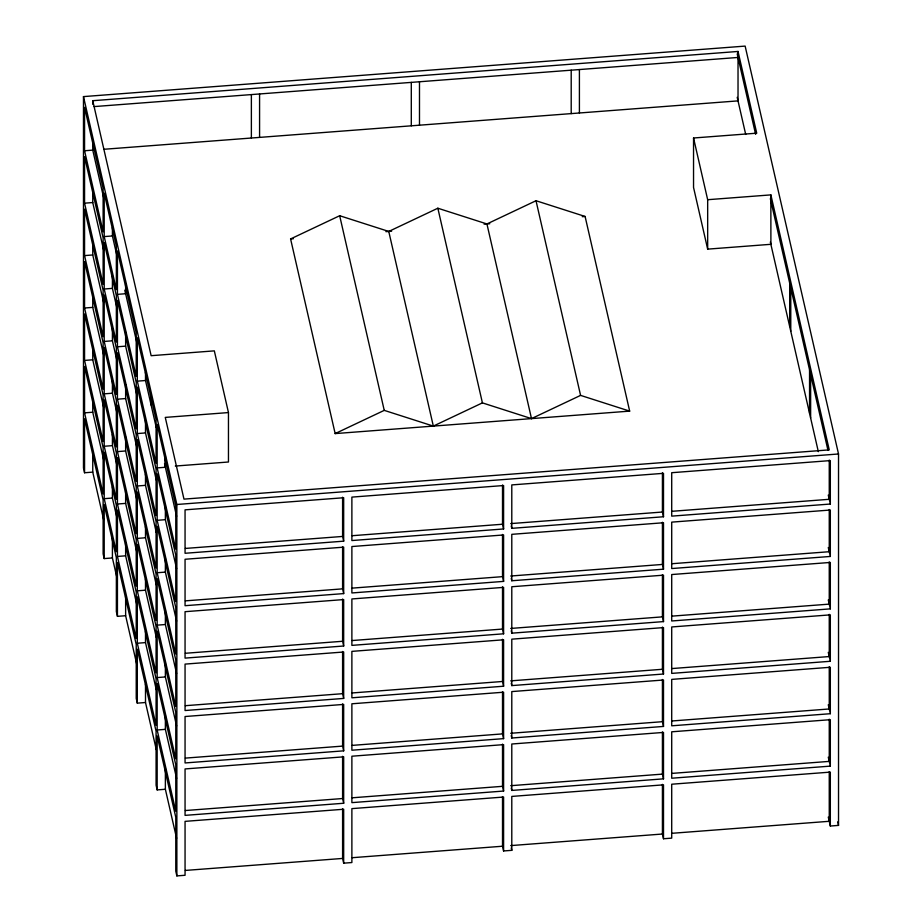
<?xml version="1.0" encoding="UTF-8"?>
<svg xmlns="http://www.w3.org/2000/svg" width="922" height="922" viewBox="0 0 922 922"><rect width="100%" height="100%" fill="white"/><g stroke="black" fill="none" stroke-linecap="round" stroke-linejoin="round"><path stroke-width="1.38" d="M290.591 238.936L339.676 215.725L388.761 231.445L437.846 208.222L486.931 223.954L536.016 200.731L585.101 216.463L629.668 411.12L335.159 433.594L290.591 238.936L293.438 238.717M335.159 433.594L384.243 410.371L433.328 426.102L482.413 402.879L531.498 418.611L580.583 395.388L629.668 411.12M103.644 519.674L92.753 472.122L84.559 472.756L83.476 468.019L83.476 96.603L745.137 46.1L838.524 453.981L838.524 825.397L830.33 826.031L828.279 817.088M92.753 104.301L92.753 100.705L738.026 51.459L756.732 133.183L693.54 138L693.54 187.431L707.67 249.136L770.861 244.307M94.182 106.583L738.026 57.452M84.559 150.759L103.126 231.86L103.126 188.422L84.559 107.321L84.559 150.759L92.753 150.125L103.644 197.665M104.186 149.26L738.026 100.878L738.026 51.459M84.559 203.174L103.126 284.276L103.126 237.841L84.559 156.74L84.559 203.174L92.753 202.552L103.644 250.093M104.209 236.585L116.356 289.612L116.356 246.186L104.209 193.159L104.209 236.585L112.415 235.963L116.564 254.103M693.54 138L707.67 199.705L770.861 194.888L829.247 449.878L183.974 499.125L165.269 417.401L228.46 412.572L228.46 462.003L175.318 466.048M385.915 231.664L391.608 231.226M484.085 224.173L489.778 223.735M582.255 216.682L585.101 216.463M84.559 255.59L103.126 336.691L103.126 290.269L84.559 209.167L84.559 255.59L92.753 254.968L103.644 302.508M104.209 289.012L116.356 342.027L116.356 295.605L104.209 242.578L104.209 289.012L112.415 288.379L116.564 306.519M117.44 294.349L136.226 376.407L136.226 332.98L117.44 250.911L117.44 294.349L125.634 293.726L125.634 283.918M84.559 308.006L103.126 389.107L103.126 342.684L84.559 261.583L84.559 308.006L92.753 307.383L103.644 354.924M104.209 341.428L116.356 394.455L116.356 348.02L104.209 294.994L104.209 341.428L112.415 340.806L116.564 358.935M117.44 346.764L136.226 428.834L136.226 382.4L117.44 300.342L117.44 346.764L125.634 346.142L136.779 394.823M84.559 360.421L103.126 441.534L103.126 395.1L84.559 313.999L84.559 360.421L92.753 359.799L103.644 407.34M137.309 381.143L156.083 463.167L156.083 419.729L137.309 337.717L137.309 381.143L145.503 380.521L156.267 427.52M104.209 393.844L116.356 446.87L116.356 400.436L104.209 347.421L104.209 393.844L112.415 393.221L116.564 411.362M117.44 399.18L136.226 481.249L136.226 434.815L117.44 352.757L117.44 399.18L125.634 398.558L136.779 447.239M84.559 412.849L103.126 493.95L103.126 447.516L84.559 366.414L84.559 412.849L92.753 412.215L103.644 459.767M137.309 433.559L156.083 515.582L156.083 469.16L137.309 387.136L137.309 433.559L145.503 432.937L156.325 480.201M104.209 446.26L116.356 499.286L116.356 452.863L104.209 399.837L104.209 446.26L112.415 445.637L116.564 463.778M117.44 451.607L136.226 533.665L136.226 487.242L117.44 405.173L117.44 451.607L125.634 450.973L136.779 499.655M157.166 467.903L175.779 549.166L175.779 505.74L157.166 424.466L157.166 467.903L165.372 467.27L165.372 456.067M137.309 485.975L156.083 567.998L156.083 521.575L137.309 439.552L137.309 485.975L145.503 485.352L156.325 532.616M104.209 498.675L116.356 551.702L116.356 505.279L104.209 452.253L104.209 498.675L112.415 498.053L116.564 516.193M117.44 504.023L136.226 586.081L136.226 539.658L117.44 457.589L117.44 504.023L125.634 503.389L136.779 552.071M83.476 96.603L176.863 504.484L838.524 453.981M157.166 520.319L175.779 601.582L175.779 555.159L157.166 473.885L157.166 520.319L165.372 519.685L176.598 568.736M137.309 538.402L156.083 620.414L156.083 573.991L137.309 491.968L137.309 538.402L145.503 537.768L156.325 585.044M185.403 548.429L342.592 536.443L343.675 541.168L185.057 553.281L185.057 509.843L343.675 497.742L343.675 541.168M352.227 535.705L502.513 524.238L503.596 528.963L351.881 540.546L351.881 497.108L503.596 485.537L503.596 528.963M510.707 523.604L662.422 512.033L663.506 516.758L511.791 528.341L511.249 525.978M672.057 511.295L829.247 499.298L829.247 460.066M117.44 556.439L136.226 638.497L136.226 592.074L117.44 510.016L117.44 556.439L125.634 555.816L136.779 604.498M84.559 472.756L84.559 418.83L103.126 499.943L103.126 553.857L104.209 558.582L112.415 557.96L116.564 576.1M830.33 504.034L671.712 516.136L671.712 472.709L830.33 460.597L830.33 504.034L828.279 495.091M157.166 572.735L175.779 654.009L175.779 607.575L157.166 526.312L157.166 572.735L165.372 572.113L176.598 621.151M137.309 590.818L156.083 672.841L156.083 626.407L137.309 544.395L137.309 590.818L145.503 590.195L156.325 637.459M185.403 600.856L342.592 588.858L343.675 593.595L185.057 605.696L185.057 559.262L343.675 547.161L343.675 593.595M352.227 588.121L502.513 576.653L503.596 581.39L351.881 592.961L351.881 546.539L503.596 534.956L503.596 581.39M510.707 576.02L662.422 564.448L663.506 569.185L511.791 580.756L511.249 578.394M672.057 563.711L829.247 551.713L829.247 509.509M830.33 556.45L671.712 568.551L671.712 522.129L830.33 510.027L830.33 556.45L828.279 547.507M104.209 558.582L104.209 504.668L116.356 557.695L116.356 611.609L117.44 616.345L125.634 615.723L136.779 664.405M157.166 625.151L175.779 706.425L175.779 659.991L157.166 578.728L157.166 625.151L165.372 624.528L176.598 673.567M137.309 643.233L156.083 725.257L156.083 678.822L137.309 596.811L137.309 643.233L145.503 642.611L156.325 689.875M185.403 653.272L342.592 641.274L343.675 646.011L185.057 658.112L185.057 611.689L343.675 599.577L343.675 646.011M352.227 640.536L502.513 629.069L503.596 633.806L351.881 645.377L351.881 598.954L503.596 587.372L503.596 633.806M510.707 628.447L662.422 616.864L663.506 621.601L511.791 633.172L511.249 630.809M672.057 616.127L829.247 604.129L829.247 561.924M830.33 608.866L671.712 620.979L671.712 574.544L830.33 562.443L830.33 608.866L828.279 599.934M157.166 677.566L175.779 758.841L175.779 712.418L157.166 631.144L157.166 677.566L165.372 676.944L176.598 725.983M117.44 616.345L117.44 562.432L136.226 644.49L136.226 698.403L137.309 703.14L145.503 702.518L156.325 749.782M185.403 705.687L342.592 693.69L343.675 698.427L185.057 710.528L185.057 664.105L343.675 652.004L343.675 698.427M352.227 692.952L502.513 681.485L503.596 686.222L351.881 697.804L351.881 651.37L503.596 639.799L503.596 686.222M510.707 680.862L662.422 669.28L663.506 674.017L511.791 685.599L511.249 683.225M672.057 668.554L829.247 656.556L829.247 614.34M830.33 661.281L671.712 673.394L671.712 626.96L830.33 614.859L830.33 661.281L828.279 652.35M157.166 729.994L175.779 811.256L175.779 764.834L157.166 683.559L157.166 729.994L165.372 729.36L176.598 778.41M185.403 758.103L342.592 746.105L343.675 750.842L185.057 762.955L185.057 716.521L343.675 704.42L343.675 750.842M352.227 745.379L502.513 733.9L503.596 738.637L351.881 750.22L351.881 703.786L503.596 692.215L503.596 738.637M510.707 733.278L662.422 721.696L663.506 726.432L511.791 738.015L511.249 735.652M672.057 720.969L829.247 708.972L829.247 666.767M830.33 713.709L671.712 725.81L671.712 679.387L830.33 667.274L830.33 713.709L828.279 704.765M137.309 703.14L137.309 649.226L156.083 731.25L156.083 785.164L157.166 789.9L165.372 789.267L176.598 838.317M185.403 810.53L342.592 798.533L343.675 803.258L185.057 815.371L185.057 768.936L343.675 756.835L343.675 803.258M352.227 797.795L502.513 786.328L503.596 791.053L351.881 802.636L351.881 756.213L503.596 744.63L503.596 791.053M510.707 785.694L662.422 774.123L663.506 778.848L511.791 790.431L511.249 788.068M672.057 773.385L829.247 761.388L829.247 719.183M830.33 766.124L671.712 778.226L671.712 731.803L830.33 719.69L830.33 766.124L828.279 757.181M185.403 870.426L342.592 858.44L343.675 863.165L351.881 862.543L351.881 808.629L503.596 797.046L503.596 850.96L511.791 850.338L511.791 796.424L663.506 784.841L663.506 838.755L671.712 838.133L671.712 784.219L830.33 772.117L830.33 826.031M352.227 857.702L502.513 846.235L503.596 850.96M510.707 845.601L662.422 834.03L663.506 838.755M672.057 833.292L829.247 821.295L829.247 771.633M157.166 789.9L157.166 735.975L175.779 817.249L175.779 871.163L176.863 875.9L185.057 875.278L185.057 821.364L343.675 809.251L343.675 863.165M737.208 53.902L755.625 134.358M770.354 198.679L827.956 450.259M737.208 97.329L745.702 134.439M770.343 242.025L818.333 451.653M837.718 821.848L838.524 825.397M536.016 200.731L580.583 395.388M486.931 223.954L531.498 418.611M437.846 208.222L482.413 402.879M388.761 231.445L433.328 426.102M511.249 847.975L511.791 850.338M339.676 215.725L384.243 410.371M228.46 412.572L214.33 350.867L151.139 355.696L92.753 100.705M124.827 290.176L136.779 342.408M164.531 463.605L176.598 516.32M810.634 374.597L810.634 418.023M809.551 369.86L809.551 413.298M790.776 287.837L790.776 331.275M789.693 283.112L789.693 326.538M770.861 194.888L770.896 244.48M707.67 199.705L707.67 249.136M663.506 516.758L663.506 473.332L511.791 484.914L511.791 528.341M663.506 569.185L663.506 522.751L511.791 534.334L511.791 580.756M663.506 621.601L663.506 575.167L511.791 586.749L511.791 633.172M663.506 674.017L663.506 627.594L511.791 639.165L511.791 685.599M663.506 726.432L663.506 680.01L511.791 691.581L511.791 738.015M663.506 778.848L663.506 732.425L511.791 744.008L511.791 790.431M662.422 472.802L662.422 512.033M662.422 522.244L662.422 564.448M662.422 574.66L662.422 616.864M662.422 627.075L662.422 669.28M662.422 679.491L662.422 721.696M662.422 731.918L662.422 774.123M662.422 784.368L662.422 834.03M579.408 69.553L579.408 112.991M571.202 70.187L571.202 113.613M502.513 485.007L502.513 524.238M502.513 534.449L502.513 576.653M502.513 586.865L502.513 629.069M502.513 639.28L502.513 681.485M502.513 691.696L502.513 733.9M502.513 744.112L502.513 786.328M502.513 796.573L502.513 846.235M419.487 81.758L419.487 125.196M411.293 82.381L411.293 125.818M342.592 497.212L342.592 536.443M342.592 546.654L342.592 588.858M342.592 599.069L342.592 641.274M342.592 651.485L342.592 693.69M342.592 703.901L342.592 746.105M342.592 756.317L342.592 798.533M342.592 808.778L342.592 858.44M259.578 93.963L259.578 137.401M251.372 94.586L251.372 138.023M176.863 504.484L176.863 875.9M165.372 505.625L165.372 519.685M165.372 558.041L165.372 572.113M165.372 610.456L165.372 624.528M165.372 662.872L165.372 676.944M165.372 715.299L165.372 729.36M165.372 767.991L165.372 789.267M165.269 455.606L165.269 466.82M151.139 395.308L151.139 405.115M145.503 372.108L145.503 380.521M145.503 420.271L145.503 432.937M145.503 474.104L145.503 485.352M145.503 526.52L145.503 537.768M145.503 578.935L145.503 590.195M145.503 631.351L145.503 642.611M145.503 684.066L145.503 702.518M125.634 332.07L125.634 346.142M125.634 384.486L125.634 398.558M125.634 436.913L125.634 450.973M125.634 490.735L125.634 503.389M125.634 543.15L125.634 555.816M125.634 595.854L125.634 615.723M112.415 227.561L112.415 235.963M112.415 275.724L112.415 288.379M112.415 328.14L112.415 340.806M112.415 380.555L112.415 393.221M112.415 434.377L112.415 445.637M112.415 486.804L112.415 498.053M112.415 538.102L112.415 557.96M92.753 143.117L92.753 150.125M92.753 191.292L92.753 202.552M92.753 243.708L92.753 254.968M92.753 296.123L92.753 307.383M92.753 348.551L92.753 359.799M92.753 400.966L92.753 412.215M92.753 453.682L92.753 472.122"/></g></svg>
